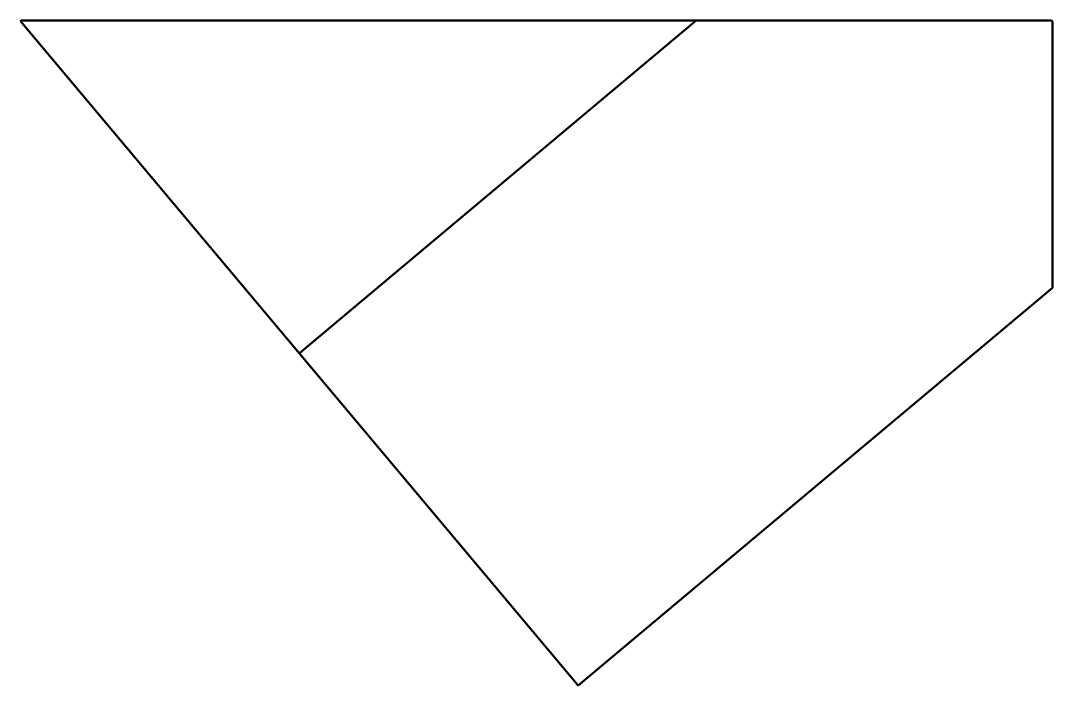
# Model space of a CAD drawing. Header units: millimetres. Extents: x 0 to 1536, y 0 to 990.
import ezdxf

# ---------------------------------------------------------------- set-up
doc = ezdxf.new("R2010")
doc.units = ezdxf.units.MM
doc.layers.add('IV_BEND_DOWN', color=250, linetype='Continuous', lineweight=50)
doc.layers.add('IV_OUTER_PROFILE', color=7, linetype='Continuous', lineweight=50)

msp = doc.modelspace()

# ---------------------------------------------------------------- linework, layer by layer
at = {"layer": 'IV_BEND_DOWN'}
msp.add_line((415, 494.6), (1005.4, 990), dxfattribs=at)
at = {"layer": 'IV_OUTER_PROFILE'}
for p, q in [((0, 989.2), (1, 990)), ((0, 989.2), (830, 0)), ((1534.5, 990), (1, 990)), ((1534.5, 990), (1535.8, 988.5)), ((1535.8, 592.2), (1535.8, 988.5)), ((830, 0), (1535.8, 592.2))]:
    msp.add_line(p, q, dxfattribs=at)

doc.saveas('drawing.dxf')
